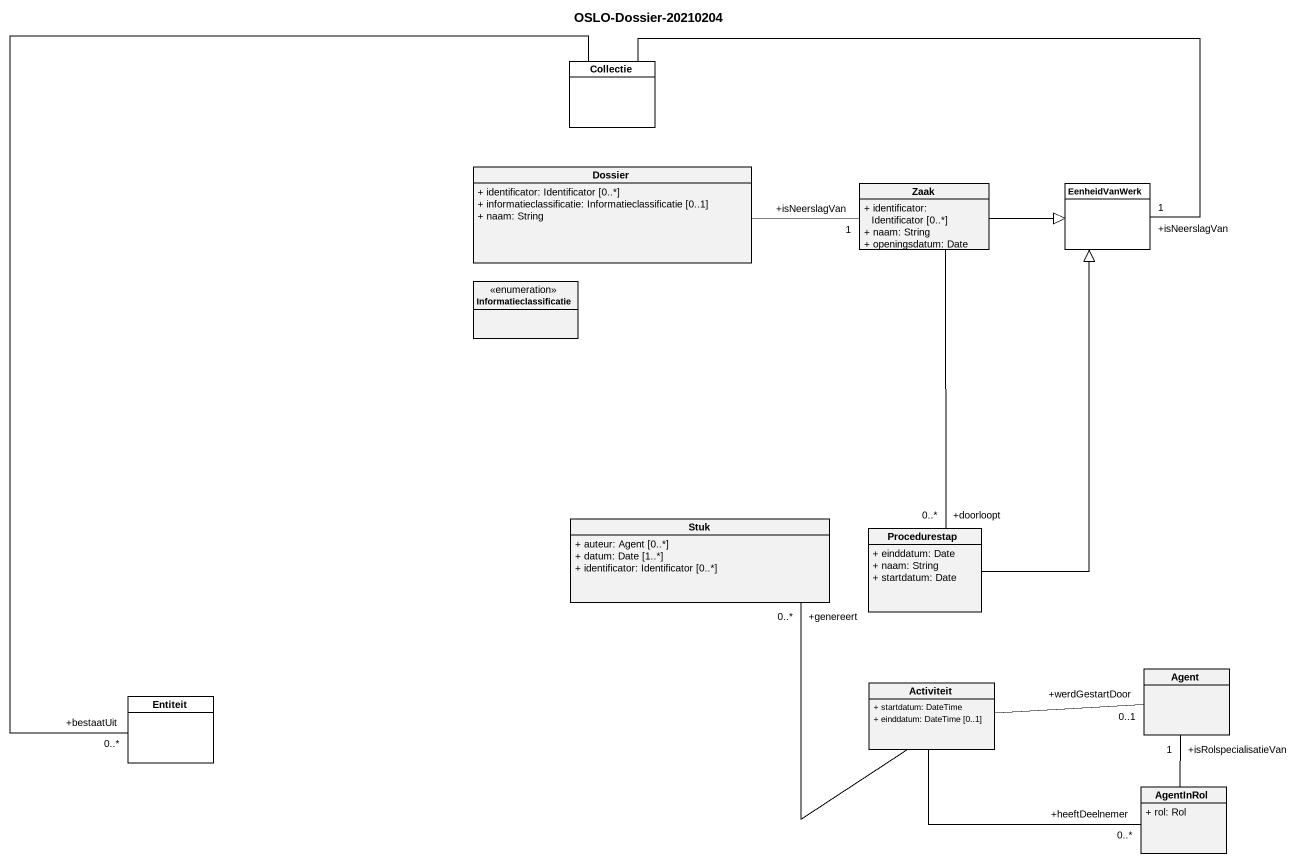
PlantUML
@startuml
title OSLO-Dossier-20210204
hide circle
hide empty members
skinparam classAttributeIconSize 0
class Collectie #FFFFFF
class Dossier {
  + identificator: Identificator [0..*]
  + informatieclassificatie: Informatieclassificatie [0..1]
  + naam: String
}
class Zaak {
  + identificator: Identificator [0..*]
  + naam: String
  + openingsdatum: Date
}
class EenheidVanWerk #FFFFFF
enum Informatieclassificatie
class Stuk {
  + auteur: Agent [0..*]
  + datum: Date [1..*]
  + identificator: Identificator [0..*]
}
class Procedurestap {
  + einddatum: Date
  + naam: String
  + startdatum: Date
}
class "Agent" as Agent_
class Entiteit #FFFFFF
class Activiteit {
  + startdatum: DateTime
  + einddatum: DateTime [0..1]
}
class AgentInRol {
  + rol: Rol
}
Collectie -right- "+isNeerslagVan\n1" EenheidVanWerk
Collectie -- "+bestaatUit\n0..*" Entiteit
Dossier -right- "+isNeerslagVan\n1" Zaak
Zaak -right-|> EenheidVanWerk
Zaak -- "+doorloopt\n0..*" Procedurestap
Procedurestap -up-|> EenheidVanWerk
Activiteit -up- "+genereert\n0..*" Stuk
Activiteit -right- "+werdGestartDoor\n0..1" Agent_
Activiteit -right- "+heeftDeelnemer\n0..*" AgentInRol
AgentInRol -up- "+isRolspecialisatieVan\n1" Agent_
@enduml
